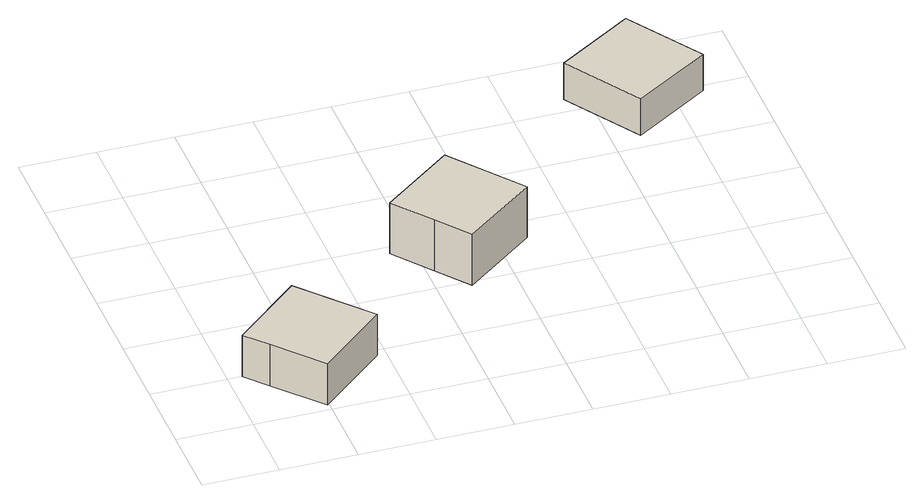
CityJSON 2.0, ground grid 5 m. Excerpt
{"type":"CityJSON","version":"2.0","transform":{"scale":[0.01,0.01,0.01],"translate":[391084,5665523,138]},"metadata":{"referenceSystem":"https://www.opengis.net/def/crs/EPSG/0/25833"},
"CityObjects":{
"building1":{"type":"Building","attributes":{"Gemeindeschluessel":"14627140","BezugspunktDach":"2200","function":"31001_9998","measuredHeight":3.64,"storeysAboveGround":1},"geometry":[{"type":"Solid","lod":"1","boundaries":[[[[0,1,2,3,4,5]],[[6,7,8,9,10,11]],[[6,11,5,4]],[[7,6,4,3]],[[8,7,3,2]],[[9,8,2,1]],[[10,9,1,0]],[[11,10,0,5]]]]}]},
"building2":{"type":"Building","attributes":{"Gemeindeschluessel":"14627140","BezugspunktDach":"2200","function":"31001_9998","measuredHeight":4.12,"storeysAboveGround":1},"geometry":[{"type":"Solid","lod":"1","boundaries":[[[[12,13,14,15,16]],[[17,18,19,20,21]],[[17,21,16,15]],[[18,17,15,14]],[[19,18,14,13]],[[20,19,13,12]],[[21,20,12,16]]]]}]},
"building3":{"type":"Building","attributes":{"Gemeindeschluessel":"14627140","BezugspunktDach":"2200","function":"31001_9998","measuredHeight":2.71,"storeysAboveGround":1},"geometry":[{"type":"Solid","lod":"1","boundaries":[[[[22,23,24,25]],[[26,27,28,29]],[[26,29,25,24]],[[27,26,24,23]],[[28,27,23,22]],[[29,28,22,25]]]]}]}
},
"vertices":[
[221,349,409],[488,46,409],[938,442,409],[671,745,409],[541,892,409],[92,495,409],[541,892,102],[671,745,102],[938,442,102],[488,46,102],[221,349,102],[92,495,102],
[1550,1175,478],[1718,960,478],[2192,1328,478],[1824,1801,478],[1350,1433,478],[1824,1801,100],[2192,1328,100],[1718,960,100],[1550,1175,100],[1350,1433,100],
[3170,2076,405],[3676,2400,405],[3351,2904,405],[2847,2581,405],[3351,2904,134],[3676,2400,134],[3170,2076,134],[2847,2581,134]
]}
